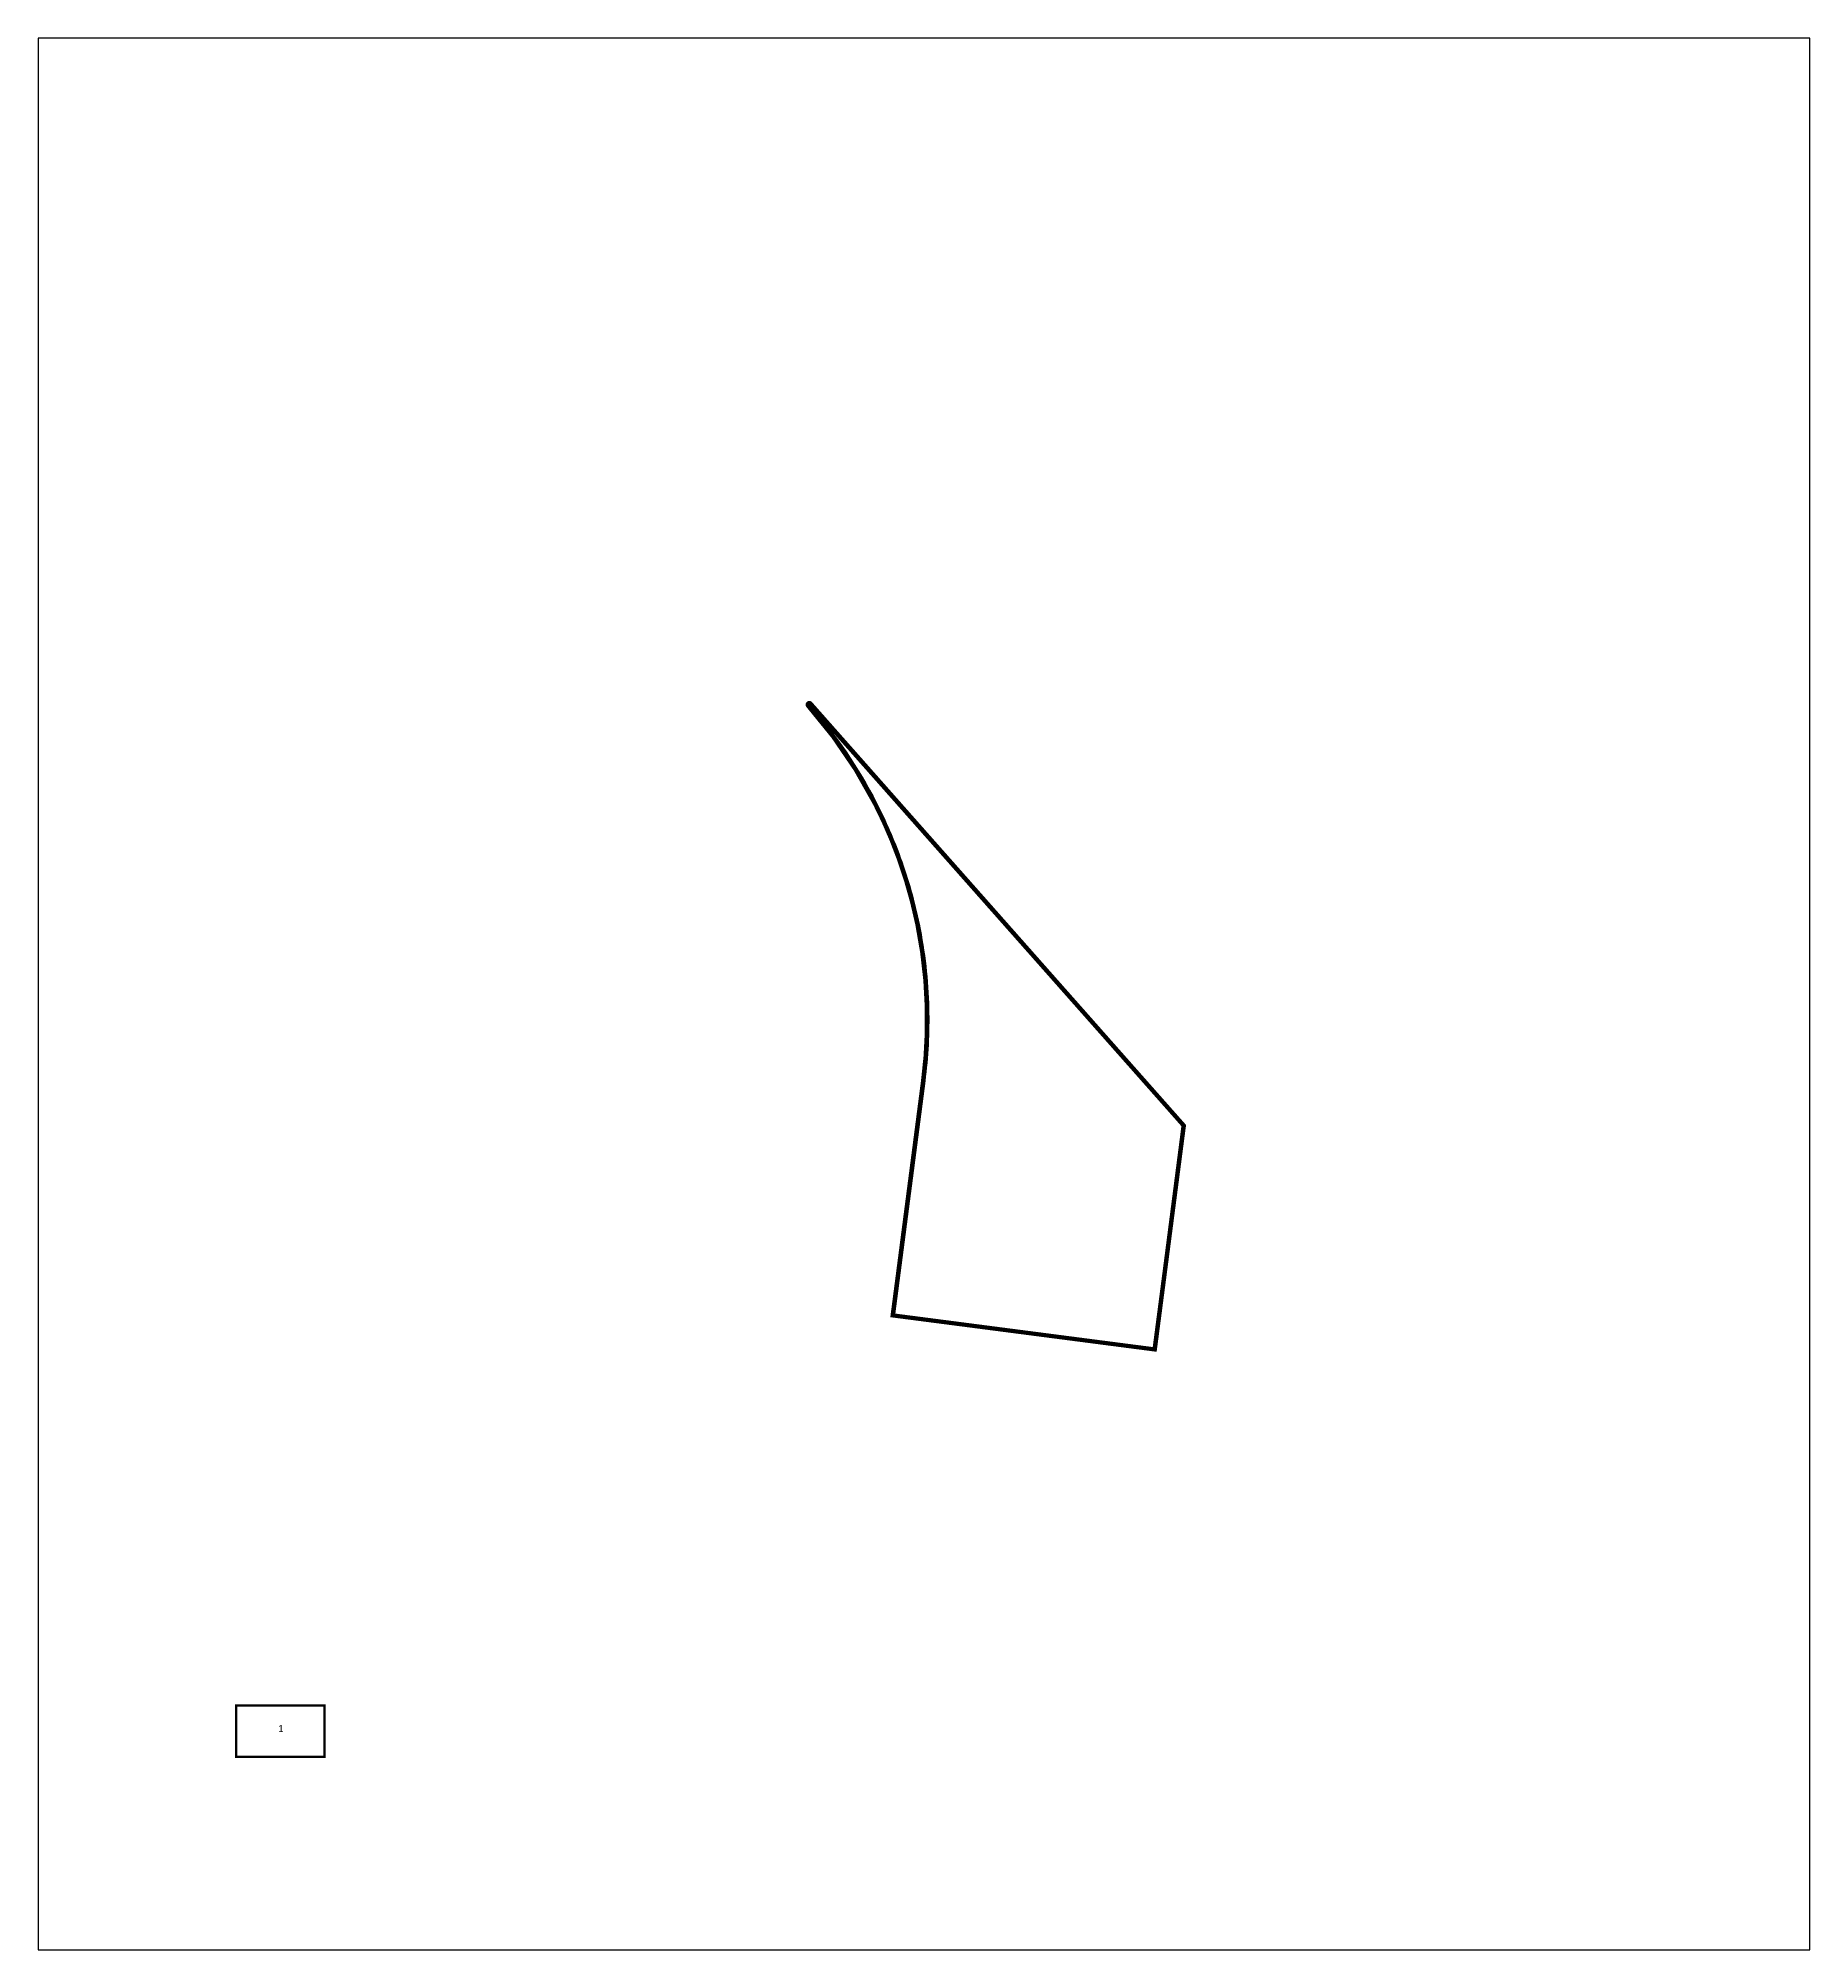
# Model space of a CAD drawing. Extents: x 185767 to 185957, y 655813 to 656018.
import ezdxf

# ---------------------------------------------------------------- set-up
doc = ezdxf.new("R2010")
doc.units = 0
doc.header["$LTSCALE"] = 25.4
doc.layers.add('hadpasa', color=255, linetype='Continuous')
doc.layers.add('pgvul1', color=150, linetype='Continuous', lineweight=30)
doc.layers.add('pgvul2', color=5, linetype='Continuous', lineweight=30)
doc.styles.add('style1', font='hebtxt')

# ---------------------------------------------------------------- blocks, each defined once
blk = doc.blocks.new('hadpasa')
at = {"layer": 'hadpasa', "const_width": 0.25}
blk.add_lwpolyline([(-4.82, -2.88), (-4.82, 2.64), (4.65, 2.64), (4.65, -2.88)], close=True, dxfattribs=at)
at = {"style": 'style1', "flags": 1}
for tag, p in [('SIZE', (-0.39, 1.6)), ('SCALE', (-0.35, 0.67)), ('PAGES', (-0.32, -1.12))]:
    blk.add_attdef(tag, p, '', height=0.75, dxfattribs=at)
at = {"style": 'style1'}
blk.add_attdef('PAGE', (-0.28, -0.22), '', height=0.75, dxfattribs=at)

msp = doc.modelspace()

# ---------------------------------------------------------------- linework, layer by layer
at = {"layer": 'hadpasa'}
msp.add_lwpolyline([(185956.68, 656018.35), (185766.68, 656018.35), (185766.68, 655813.35), (185956.68, 655813.35)], close=True, dxfattribs=at)
at = {"layer": 'pgvul1'}
msp.add_lwpolyline([(185849.38, 655946.87, -0.062978), (185856.59, 655936.3, -0.031372), (185859.14, 655930.44, -0.036255), (185861.15, 655923.33, -0.044579), (185862.17, 655914.31, -0.038305), (185861.76, 655906.52), (185858.52, 655881.53), (185886.29, 655877.93), (185887.32, 655885.89), (185889.18, 655900.23), (185889.37, 655901.68)], format="xyb", close=True, dxfattribs=at)
at = {"layer": 'pgvul2', "const_width": 0.4}
msp.add_lwpolyline([(185849.23, 655946.74, -0.062978), (185856.42, 655936.21, -0.031372), (185858.95, 655930.37, -0.036255), (185860.95, 655923.29, -0.044579), (185861.97, 655914.31, -0.038305), (185861.56, 655906.54), (185858.29, 655881.36), (185886.46, 655877.7), (185887.52, 655885.86), (185889.38, 655900.2), (185889.58, 655901.74), (185849.53, 655947.01, 1)], format="xyb", close=True, dxfattribs=at)

# ---------------------------------------------------------------- block references
at = {"layer": 'hadpasa'}
msp.add_blockref('hadpasa', (185792.72, 655836.92), dxfattribs=at).add_auto_attribs({'PAGE': '1'})

doc.saveas('drawing.dxf')
